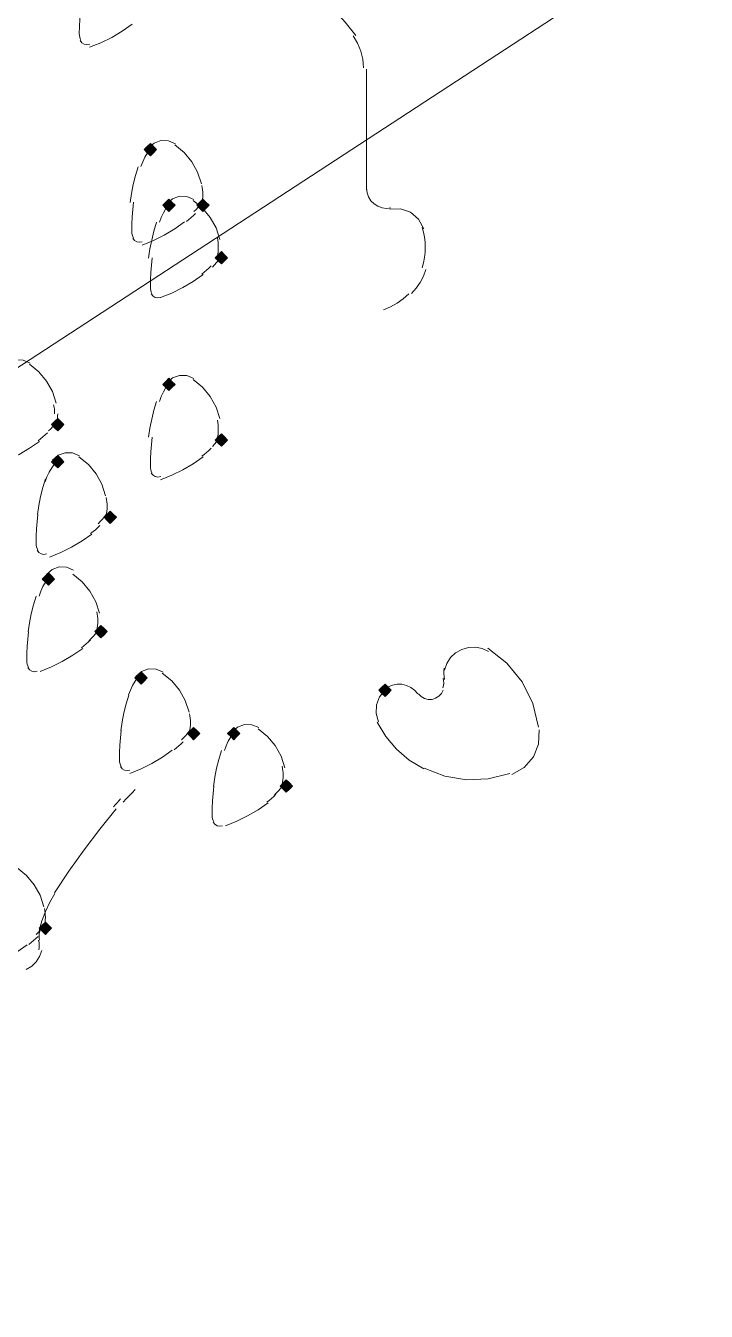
# Model space of a CAD drawing. Header units: millimetres. Extents: x 0 to 420, y 0 to 297.
# Drawn here: x 109.04 to 113.71, y 81.41 to 90.21 of the extents above; entities that cross this region are included whole.
import ezdxf

# ---------------------------------------------------------------- set-up
doc = ezdxf.new("R2010")
doc.units = ezdxf.units.MM

msp = doc.modelspace()

# ---------------------------------------------------------------- hatches: boundary and pattern name
for points in [[(109.8973, 89.408), (109.8762, 89.3868), (109.855, 89.3657), (109.8762, 89.3445), (109.8973, 89.3233), (109.9185, 89.3445), (109.9397, 89.3657), (109.9185, 89.3868), (109.8973, 89.408)], [(110.0243, 89.027), (110.0032, 89.0058), (109.982, 88.9847), (110.0032, 88.9635), (110.0243, 88.9423), (110.0455, 88.9635), (110.0667, 88.9847), (110.0455, 89.0058), (110.0243, 89.027)], [(110.2572, 89.027), (110.236, 89.0058), (110.2148, 88.9847), (110.236, 88.9635), (110.2572, 88.9423), (110.2783, 88.9635), (110.2995, 88.9847), (110.2783, 89.0058), (110.2572, 89.027)], [(110.3842, 88.6672), (110.363, 88.646), (110.3418, 88.6248), (110.363, 88.6037), (110.3842, 88.5825), (110.4053, 88.6037), (110.4265, 88.6248), (110.4053, 88.646), (110.3842, 88.6672)], [(110.0243, 87.7993), (110.0032, 87.7782), (109.982, 87.757), (110.0032, 87.7358), (110.0243, 87.7147), (110.0455, 87.7358), (110.0667, 87.757), (110.0455, 87.7782), (110.0243, 87.7993)], [(109.2623, 87.5242), (109.2412, 87.503), (109.22, 87.4818), (109.2412, 87.4607), (109.2623, 87.4395), (109.2835, 87.4607), (109.3047, 87.4818), (109.2835, 87.503), (109.2623, 87.5242)], [(110.3842, 87.4183), (110.363, 87.3972), (110.3418, 87.376), (110.363, 87.3548), (110.3842, 87.3337), (110.4053, 87.3548), (110.4265, 87.376), (110.4053, 87.3972), (110.3842, 87.4183)], [(109.2623, 87.2702), (109.2412, 87.249), (109.22, 87.2278), (109.2412, 87.2067), (109.2623, 87.1855), (109.2835, 87.2067), (109.3047, 87.2278), (109.2835, 87.249), (109.2623, 87.2702)], [(109.6222, 86.8892), (109.601, 86.868), (109.5798, 86.8468), (109.601, 86.8257), (109.6222, 86.8045), (109.6434, 86.8257), (109.6645, 86.8468), (109.6434, 86.868), (109.6222, 86.8892)], [(109.1988, 86.4658), (109.1777, 86.4447), (109.1565, 86.4235), (109.1777, 86.4023), (109.1988, 86.3812), (109.22, 86.4023), (109.2412, 86.4235), (109.22, 86.4447), (109.1988, 86.4658)], [(109.5587, 86.106), (109.5375, 86.0848), (109.5163, 86.0637), (109.5375, 86.0425), (109.5587, 86.0213), (109.5798, 86.0425), (109.601, 86.0637), (109.5798, 86.0848), (109.5587, 86.106)], [(109.8338, 85.7885), (109.8127, 85.7673), (109.7915, 85.7462), (109.8127, 85.725), (109.8338, 85.7038), (109.855, 85.725), (109.8762, 85.7462), (109.855, 85.7673), (109.8338, 85.7885)], [(111.506, 85.7038), (111.4848, 85.6827), (111.4637, 85.6615), (111.4848, 85.6403), (111.506, 85.6192), (111.5272, 85.6403), (111.5483, 85.6615), (111.5272, 85.6827), (111.506, 85.7038)], [(110.1937, 85.4075), (110.1725, 85.3863), (110.1513, 85.3652), (110.1725, 85.344), (110.1937, 85.3228), (110.2148, 85.344), (110.236, 85.3652), (110.2148, 85.3863), (110.1937, 85.4075)], [(110.4688, 85.4075), (110.4477, 85.3863), (110.4265, 85.3652), (110.4477, 85.344), (110.4688, 85.3228), (110.49, 85.344), (110.5112, 85.3652), (110.49, 85.3863), (110.4688, 85.4075)], [(110.8287, 85.0477), (110.8075, 85.0265), (110.7863, 85.0053), (110.8075, 84.9842), (110.8287, 84.963), (110.8498, 84.9842), (110.871, 85.0053), (110.8498, 85.0265), (110.8287, 85.0477)], [(109.1777, 84.074), (109.1565, 84.0528), (109.1353, 84.0317), (109.1565, 84.0105), (109.1777, 83.9893), (109.1988, 84.0105), (109.22, 84.0317), (109.1988, 84.0528), (109.1777, 84.074)]]:
    msp.add_hatch(color=7).paths.add_polyline_path(points)

# ---------------------------------------------------------------- linework, layer by layer
at = {"lineweight": 13}
for points in [[(99.0812, 81.407), (113.7073, 90.9532)], [(111.3052, 90.1482), (111.2331, 90.2396), (111.1542, 90.325), (111.0689, 90.404), (110.9776, 90.4762)], [(109.4226, 90.3595), (109.4173, 90.3096), (109.4135, 90.2596), (109.4113, 90.2095), (109.4105, 90.1594)], [(109.4811, 90.0667), (109.5582, 90.0979), (109.6327, 90.1347), (109.7042, 90.177), (109.7725, 90.2245)], [(109.4105, 90.1594), (109.4112, 90.1478), (109.4133, 90.1364), (109.4168, 90.1253), (109.4217, 90.1147)], [(109.4167, 90.1134), (109.4285, 90.0984), (109.4444, 90.0889), (109.4626, 90.0853), (109.4814, 90.0885)], [(111.3578, 89.9266), (111.3532, 89.9848), (111.3397, 90.0411), (111.3175, 90.0947), (111.287, 90.1445)], [(111.379, 89.916), (111.379, 89.2387), (111.379, 89.0905)], [(110.0689, 89.4061), (110.0206, 89.4263), (109.97, 89.4273), (109.9224, 89.4099), (109.8833, 89.3751)], [(110.2469, 89.1314), (110.2212, 89.2105), (110.1813, 89.2827), (110.1285, 89.346), (110.0639, 89.3986)], [(109.8975, 89.3729), (109.8774, 89.3442), (109.8599, 89.314), (109.845, 89.2824), (109.8328, 89.2496)], [(109.8127, 89.2486), (109.7947, 89.1885), (109.7798, 89.1275), (109.7677, 89.066), (109.7587, 89.0038)], [(110.1959, 89.0251), (110.1476, 89.0453), (110.097, 89.0463), (110.0494, 89.0289), (110.0103, 88.9941)], [(110.2572, 89.0588), (110.2568, 89.0743), (110.2555, 89.0898), (110.2534, 89.1052), (110.2504, 89.1205)], [(110.2504, 88.9944), (110.2533, 89.0104), (110.2555, 89.0264), (110.2567, 89.0425), (110.2572, 89.0588)], [(111.379, 89.1011), (111.3825, 89.0704), (111.3925, 89.0416), (111.4087, 89.0158), (111.4304, 88.9939), (111.4565, 88.9773), (111.4852, 88.9671), (111.5155, 88.9635), (111.5462, 88.9667)], [(109.7824, 89.0048), (109.7771, 88.9549), (109.7734, 88.905), (109.7711, 88.8549), (109.7703, 88.8047)], [(110.0245, 88.9919), (110.0044, 88.9632), (109.9869, 88.933), (109.972, 88.9014), (109.9598, 88.8686)], [(110.3739, 88.7504), (110.3482, 88.8295), (110.3083, 88.9017), (110.2555, 88.965), (110.191, 89.0176)], [(110.1951, 88.9409), (110.2101, 88.9564), (110.2245, 88.9724), (110.2385, 88.9889), (110.2518, 89.0058)], [(111.7715, 88.8239), (111.7357, 88.8898), (111.6803, 88.9367), (111.6118, 88.961), (111.5369, 88.9588)], [(109.8409, 88.7121), (109.918, 88.7432), (109.9925, 88.78), (110.0641, 88.8223), (110.1323, 88.8699)], [(110.144, 88.8733), (110.1606, 88.8863), (110.1767, 88.8998), (110.1923, 88.9139), (110.2075, 88.9285)], [(109.7703, 88.8047), (109.771, 88.7931), (109.7732, 88.7817), (109.7766, 88.7706), (109.7815, 88.76)], [(109.9397, 88.8677), (109.9217, 88.8075), (109.9067, 88.7465), (109.8947, 88.685), (109.8856, 88.6228)], [(111.7812, 88.6989), (111.7799, 88.7326), (111.7759, 88.7661), (111.7694, 88.7991), (111.7604, 88.8316)], [(109.7765, 88.7588), (109.7884, 88.7438), (109.8042, 88.7342), (109.8224, 88.7307), (109.8412, 88.7338)], [(110.3562, 88.6346), (110.3592, 88.6505), (110.3613, 88.6666), (110.3626, 88.6827), (110.363, 88.6989)], [(110.363, 88.6989), (110.3626, 88.7145), (110.3613, 88.73), (110.3592, 88.7454), (110.3563, 88.7607)], [(111.7601, 88.5557), (111.7693, 88.5909), (111.7759, 88.6265), (111.7798, 88.6626), (111.7812, 88.6989)], [(109.9094, 88.6238), (109.9042, 88.574), (109.9004, 88.524), (109.8981, 88.4739), (109.8974, 88.4238)], [(110.3221, 88.5599), (110.3371, 88.5754), (110.3515, 88.5914), (110.3655, 88.6079), (110.3788, 88.6248)], [(110.2499, 88.5135), (110.2664, 88.5265), (110.2825, 88.54), (110.2982, 88.5541), (110.3133, 88.5687)], [(111.6876, 88.3797), (111.7197, 88.4159), (111.7469, 88.4557), (111.769, 88.4985), (111.7857, 88.5438)], [(109.9679, 88.3522), (110.045, 88.3834), (110.1195, 88.4202), (110.191, 88.4625), (110.2593, 88.51)], [(109.8974, 88.4238), (109.8981, 88.4121), (109.9002, 88.4007), (109.9037, 88.3896), (109.9085, 88.379)], [(109.9035, 88.3777), (109.9154, 88.3628), (109.9312, 88.3532), (109.9494, 88.3497), (109.9682, 88.3528)], [(111.4943, 88.2683), (111.5424, 88.2878), (111.5879, 88.3127), (111.6303, 88.3425), (111.669, 88.3771)], [(109.0741, 87.9032), (109.0258, 87.9235), (108.9752, 87.9245), (108.9276, 87.9071), (108.8885, 87.8723)], [(109.2521, 87.6285), (109.2264, 87.7077), (109.1865, 87.7799), (109.1336, 87.8432), (109.0691, 87.8958)], [(110.1959, 87.7974), (110.1476, 87.8176), (110.097, 87.8186), (110.0494, 87.8013), (110.0103, 87.7665)], [(110.0245, 87.7643), (110.0044, 87.7356), (109.9869, 87.7053), (109.972, 87.6737), (109.9598, 87.6409)], [(110.3739, 87.5227), (110.3482, 87.6018), (110.3083, 87.674), (110.2555, 87.7374), (110.191, 87.7899)], [(109.9397, 87.64), (109.9217, 87.5798), (109.9067, 87.5189), (109.8947, 87.4573), (109.8856, 87.3952)], [(109.2412, 87.5559), (109.2408, 87.5715), (109.2395, 87.587), (109.2374, 87.6024), (109.2344, 87.6177)], [(109.2555, 87.4916), (109.2585, 87.5075), (109.2606, 87.5236), (109.2619, 87.5397), (109.2623, 87.5559)], [(109.2002, 87.4381), (109.2152, 87.4536), (109.2297, 87.4696), (109.2436, 87.486), (109.257, 87.503)], [(110.363, 87.4501), (110.3626, 87.4656), (110.3613, 87.4811), (110.3592, 87.4966), (110.3563, 87.5118)], [(109.128, 87.3705), (109.1446, 87.3835), (109.1607, 87.397), (109.1763, 87.4111), (109.1915, 87.4257)], [(109.9094, 87.3962), (109.9042, 87.3463), (109.9004, 87.2963), (109.8981, 87.2462), (109.8974, 87.1961)], [(110.3221, 87.3322), (110.3371, 87.3478), (110.3515, 87.3637), (110.3655, 87.3802), (110.3788, 87.3971)], [(110.3562, 87.3858), (110.3592, 87.4017), (110.3613, 87.4177), (110.3626, 87.4339), (110.363, 87.4501)], [(108.8461, 87.2092), (108.9232, 87.2404), (108.9977, 87.2772), (109.0692, 87.3195), (109.1375, 87.367)], [(109.4127, 87.2682), (109.3645, 87.2885), (109.3138, 87.2895), (109.2662, 87.2721), (109.2271, 87.2373)], [(110.2499, 87.2647), (110.2664, 87.2776), (110.2825, 87.2912), (110.2982, 87.3052), (110.3133, 87.3199)], [(109.2414, 87.2139), (109.2213, 87.1852), (109.2038, 87.155), (109.1888, 87.1234), (109.1766, 87.0906)], [(109.5907, 86.9935), (109.5651, 87.0727), (109.5251, 87.1449), (109.4723, 87.2082), (109.4078, 87.2608)], [(109.8974, 87.1961), (109.8981, 87.1845), (109.9002, 87.173), (109.9037, 87.162), (109.9085, 87.1514)], [(109.9679, 87.1034), (110.045, 87.1346), (110.1195, 87.1714), (110.191, 87.2136), (110.2593, 87.2612)], [(109.1776, 87.1108), (109.1597, 87.0507), (109.1447, 86.9897), (109.1327, 86.9281), (109.1236, 86.866)], [(109.9035, 87.1501), (109.9154, 87.1351), (109.9312, 87.1255), (109.9494, 87.122), (109.9682, 87.1252)], [(109.601, 86.9209), (109.6006, 86.9365), (109.5993, 86.952), (109.5972, 86.9674), (109.5942, 86.9827)], [(109.1263, 86.867), (109.121, 86.8171), (109.1172, 86.7671), (109.1149, 86.7171), (109.1142, 86.6669)], [(109.5389, 86.8031), (109.5539, 86.8186), (109.5684, 86.8346), (109.5823, 86.8511), (109.5957, 86.868)], [(109.5942, 86.8566), (109.5972, 86.8725), (109.5993, 86.8886), (109.6006, 86.9047), (109.601, 86.9209)], [(109.4879, 86.7355), (109.5044, 86.7485), (109.5206, 86.762), (109.5362, 86.7761), (109.5513, 86.7907)], [(109.2059, 86.5742), (109.283, 86.6054), (109.3575, 86.6422), (109.429, 86.6845), (109.4973, 86.732)], [(109.1142, 86.6669), (109.1149, 86.6553), (109.117, 86.6439), (109.1205, 86.6328), (109.1253, 86.6222)], [(109.1204, 86.6209), (109.1322, 86.606), (109.1481, 86.5964), (109.1662, 86.5928), (109.1851, 86.596)], [(109.3704, 86.4851), (109.3221, 86.5053), (109.2715, 86.5063), (109.2239, 86.4889), (109.1848, 86.4542)], [(109.199, 86.4308), (109.179, 86.4021), (109.1614, 86.3718), (109.1465, 86.3402), (109.1343, 86.3074)], [(109.5484, 86.1892), (109.5227, 86.2684), (109.4828, 86.3405), (109.43, 86.4039), (109.3654, 86.4565)], [(109.1142, 86.3065), (109.0962, 86.2463), (109.0812, 86.1854), (109.0692, 86.1238), (109.0601, 86.0617)], [(109.5375, 86.1377), (109.5371, 86.1533), (109.5358, 86.1688), (109.5337, 86.1842), (109.5307, 86.1995)], [(109.0628, 86.0627), (109.0575, 86.0128), (109.0537, 85.9628), (109.0514, 85.9127), (109.0507, 85.8626)], [(109.4754, 85.9988), (109.4904, 86.0143), (109.5049, 86.0303), (109.5188, 86.0467), (109.5322, 86.0637)], [(109.5307, 86.0734), (109.5337, 86.0894), (109.5358, 86.1054), (109.5371, 86.1216), (109.5375, 86.1377)], [(109.4244, 85.9524), (109.441, 85.9653), (109.4571, 85.9788), (109.4727, 85.9929), (109.4878, 86.0075)], [(109.1424, 85.7911), (109.2195, 85.8222), (109.294, 85.859), (109.3655, 85.9013), (109.4338, 85.9488)], [(112.2154, 85.9276), (112.1717, 85.9479), (112.1251, 85.9572), (112.0777, 85.9553), (112.0314, 85.9421), (111.9895, 85.9183), (111.955, 85.8857), (111.929, 85.8459), (111.913, 85.8005)], [(112.5582, 85.4084), (112.5185, 85.5708), (112.4449, 85.7188), (112.3408, 85.847), (112.2094, 85.9505)], [(109.0507, 85.8626), (109.0514, 85.851), (109.0535, 85.8395), (109.057, 85.8285), (109.0618, 85.8179)], [(109.0569, 85.8166), (109.0687, 85.8016), (109.0846, 85.7921), (109.1028, 85.7885), (109.1216, 85.7916)], [(109.9843, 85.7866), (109.936, 85.8068), (109.8853, 85.8078), (109.8377, 85.7904), (109.7986, 85.7556)], [(111.912, 85.8125), (111.9089, 85.7935), (111.9082, 85.7743), (111.9098, 85.7552), (111.9137, 85.7363)], [(109.8128, 85.7534), (109.7928, 85.7247), (109.7753, 85.6945), (109.7603, 85.6629), (109.7481, 85.6301)], [(110.1622, 85.5119), (110.1366, 85.591), (110.0966, 85.6632), (110.0438, 85.7265), (109.9793, 85.7791)], [(111.7299, 85.6381), (111.7081, 85.6625), (111.6822, 85.6816), (111.6529, 85.6952), (111.6212, 85.7026), (111.5886, 85.7033), (111.5568, 85.6975), (111.5269, 85.6853), (111.4998, 85.6672)], [(111.9023, 85.6778), (111.9064, 85.6944), (111.9081, 85.7112), (111.9074, 85.7282), (111.9041, 85.7449)], [(109.7492, 85.6292), (109.7312, 85.569), (109.7163, 85.508), (109.7042, 85.4465), (109.6952, 85.3843)], [(111.5075, 85.6623), (111.4681, 85.6164), (111.4465, 85.5615), (111.4438, 85.5027), (111.4609, 85.4446)], [(111.7358, 85.6374), (111.754, 85.6184), (111.7762, 85.6053), (111.8012, 85.5987), (111.8275, 85.5991), (111.8526, 85.6067), (111.8744, 85.6205), (111.8917, 85.6397), (111.9033, 85.6633)], [(110.1725, 85.4393), (110.1721, 85.4548), (110.1708, 85.4703), (110.1687, 85.4857), (110.1657, 85.501)], [(110.1657, 85.3749), (110.1687, 85.3909), (110.1708, 85.4069), (110.1721, 85.423), (110.1725, 85.4393)], [(111.4516, 85.4443), (111.5108, 85.345), (111.5848, 85.2573), (111.6719, 85.1826), (111.7707, 85.1227)], [(109.6978, 85.3853), (109.6925, 85.3354), (109.6887, 85.2855), (109.6864, 85.2354), (109.6857, 85.1852)], [(110.1104, 85.3214), (110.1254, 85.3369), (110.1399, 85.3529), (110.1538, 85.3694), (110.1672, 85.3863)], [(110.469, 85.3724), (110.4489, 85.3437), (110.4314, 85.3135), (110.4165, 85.2819), (110.4043, 85.2491)], [(110.6404, 85.4056), (110.5921, 85.4258), (110.5415, 85.4268), (110.4939, 85.4094), (110.4548, 85.3746)], [(110.8184, 85.1309), (110.7927, 85.21), (110.7528, 85.2822), (110.7, 85.3455), (110.6354, 85.3981)], [(112.3741, 85.0852), (112.4594, 85.1332), (112.5221, 85.205), (112.5577, 85.2934), (112.562, 85.3911)], [(110.0594, 85.2538), (110.0759, 85.2668), (110.0921, 85.2803), (110.1077, 85.2944), (110.1228, 85.309)], [(109.6857, 85.1852), (109.6864, 85.1736), (109.6885, 85.1622), (109.692, 85.1511), (109.6968, 85.1405)], [(109.7562, 85.0926), (109.8334, 85.1237), (109.9079, 85.1605), (109.9794, 85.2028), (110.0477, 85.2504)], [(110.3842, 85.2482), (110.3662, 85.188), (110.3513, 85.127), (110.3392, 85.0655), (110.3302, 85.0033)], [(109.6919, 85.1392), (109.7037, 85.1243), (109.7196, 85.1147), (109.7377, 85.1112), (109.7566, 85.1143)], [(110.8075, 85.0794), (110.8071, 85.095), (110.8058, 85.1105), (110.8037, 85.1259), (110.8008, 85.1412)], [(111.7729, 85.1271), (111.9147, 85.0733), (112.0629, 85.0491), (112.213, 85.0548), (112.3603, 85.0908)], [(110.3328, 85.0043), (110.3275, 84.9545), (110.3237, 84.9045), (110.3214, 84.8544), (110.3207, 84.8043)], [(110.7454, 84.9404), (110.7604, 84.9559), (110.7749, 84.9719), (110.7888, 84.9884), (110.8022, 85.0053)], [(110.8007, 85.0151), (110.8037, 85.031), (110.8058, 85.0471), (110.8071, 85.0632), (110.8075, 85.0794)], [(109.6936, 84.9171), (109.6812, 84.9037), (109.669, 84.8901), (109.657, 84.8763), (109.6451, 84.8624)], [(109.7921, 84.9808), (109.7715, 84.9597), (109.751, 84.9384), (109.7307, 84.917), (109.7105, 84.8954)], [(110.6944, 84.894), (110.7109, 84.907), (110.727, 84.9205), (110.7427, 84.9346), (110.7578, 84.9492)], [(109.6638, 84.8487), (109.5511, 84.7104), (109.443, 84.5684), (109.3396, 84.423), (109.2411, 84.2742)], [(110.4124, 84.7327), (110.4895, 84.7639), (110.564, 84.8007), (110.6355, 84.843), (110.7038, 84.8905)], [(110.3207, 84.8043), (110.3214, 84.7926), (110.3235, 84.7812), (110.327, 84.7701), (110.3318, 84.7595)], [(110.3269, 84.7582), (110.3387, 84.7433), (110.3546, 84.7337), (110.3727, 84.7302), (110.3916, 84.7333)], [(109.1674, 84.1783), (109.1417, 84.2575), (109.1018, 84.3297), (109.049, 84.393), (108.9844, 84.4456)], [(109.2422, 84.2691), (109.2075, 84.2092), (109.178, 84.1467), (109.1539, 84.0819), (109.1354, 84.0152)], [(109.1777, 84.1057), (109.1773, 84.1213), (109.176, 84.1368), (109.1739, 84.1522), (109.1709, 84.1675)], [(109.1156, 83.9879), (109.1306, 84.0034), (109.145, 84.0194), (109.159, 84.0359), (109.1723, 84.0528)], [(109.1709, 84.0414), (109.1738, 84.0574), (109.176, 84.0734), (109.1773, 84.0895), (109.1777, 84.1057)], [(109.0645, 83.9204), (109.0811, 83.9333), (109.0972, 83.9468), (109.1128, 83.9609), (109.128, 83.9755)], [(109.1319, 83.8826), (109.1345, 83.8993), (109.1353, 83.9161), (109.1344, 83.9329), (109.1316, 83.9495)], [(109.1389, 84.0099), (109.1363, 83.9948), (109.1353, 83.9795), (109.1361, 83.9642), (109.1386, 83.949)], [(108.7614, 83.7591), (108.8385, 83.7902), (108.913, 83.8271), (108.9846, 83.8693), (109.0528, 83.9168)], [(109.046, 83.7492), (109.084, 83.7709), (109.1152, 83.8006), (109.1385, 83.8369), (109.1527, 83.8782)]]:
    msp.add_lwpolyline(points, dxfattribs=at)
at = {"lineweight": 0}
for points in [[(109.8973, 89.408), (109.8762, 89.3868), (109.855, 89.3657), (109.8762, 89.3445), (109.8973, 89.3233), (109.9185, 89.3445), (109.9397, 89.3657), (109.9185, 89.3868)], [(110.0243, 89.027), (110.0032, 89.0058), (109.982, 88.9847), (110.0032, 88.9635), (110.0243, 88.9423), (110.0455, 88.9635), (110.0667, 88.9847), (110.0455, 89.0058)], [(110.2572, 89.027), (110.236, 89.0058), (110.2148, 88.9847), (110.236, 88.9635), (110.2572, 88.9423), (110.2783, 88.9635), (110.2995, 88.9847), (110.2783, 89.0058)], [(110.3842, 88.6672), (110.363, 88.646), (110.3418, 88.6248), (110.363, 88.6037), (110.3842, 88.5825), (110.4053, 88.6037), (110.4265, 88.6248), (110.4053, 88.646)], [(110.0243, 87.7993), (110.0032, 87.7782), (109.982, 87.757), (110.0032, 87.7358), (110.0243, 87.7147), (110.0455, 87.7358), (110.0667, 87.757), (110.0455, 87.7782)], [(109.2623, 87.5242), (109.2412, 87.503), (109.22, 87.4818), (109.2412, 87.4607), (109.2623, 87.4395), (109.2835, 87.4607), (109.3047, 87.4818), (109.2835, 87.503)], [(110.3842, 87.4183), (110.363, 87.3972), (110.3418, 87.376), (110.363, 87.3548), (110.3842, 87.3337), (110.4053, 87.3548), (110.4265, 87.376), (110.4053, 87.3972)], [(109.2623, 87.2702), (109.2412, 87.249), (109.22, 87.2278), (109.2412, 87.2067), (109.2623, 87.1855), (109.2835, 87.2067), (109.3047, 87.2278), (109.2835, 87.249)], [(109.6222, 86.8892), (109.601, 86.868), (109.5798, 86.8468), (109.601, 86.8257), (109.6222, 86.8045), (109.6434, 86.8257), (109.6645, 86.8468), (109.6434, 86.868)], [(109.1988, 86.4658), (109.1777, 86.4447), (109.1565, 86.4235), (109.1777, 86.4023), (109.1988, 86.3812), (109.22, 86.4023), (109.2412, 86.4235), (109.22, 86.4447)], [(109.5587, 86.106), (109.5375, 86.0848), (109.5163, 86.0637), (109.5375, 86.0425), (109.5587, 86.0213), (109.5798, 86.0425), (109.601, 86.0637), (109.5798, 86.0848)], [(109.8338, 85.7885), (109.8127, 85.7673), (109.7915, 85.7462), (109.8127, 85.725), (109.8338, 85.7038), (109.855, 85.725), (109.8762, 85.7462), (109.855, 85.7673)], [(111.506, 85.7038), (111.4848, 85.6827), (111.4637, 85.6615), (111.4848, 85.6403), (111.506, 85.6192), (111.5272, 85.6403), (111.5483, 85.6615), (111.5272, 85.6827)], [(110.1937, 85.4075), (110.1725, 85.3863), (110.1513, 85.3652), (110.1725, 85.344), (110.1937, 85.3228), (110.2148, 85.344), (110.236, 85.3652), (110.2148, 85.3863)], [(110.4688, 85.4075), (110.4477, 85.3863), (110.4265, 85.3652), (110.4477, 85.344), (110.4688, 85.3228), (110.49, 85.344), (110.5112, 85.3652), (110.49, 85.3863)], [(110.8287, 85.0477), (110.8075, 85.0265), (110.7863, 85.0053), (110.8075, 84.9842), (110.8287, 84.963), (110.8498, 84.9842), (110.871, 85.0053), (110.8498, 85.0265)], [(109.1777, 84.074), (109.1565, 84.0528), (109.1353, 84.0317), (109.1565, 84.0105), (109.1777, 83.9893), (109.1988, 84.0105), (109.22, 84.0317), (109.1988, 84.0528)]]:
    msp.add_lwpolyline(points, close=True, dxfattribs=at)

doc.saveas('drawing.dxf')
